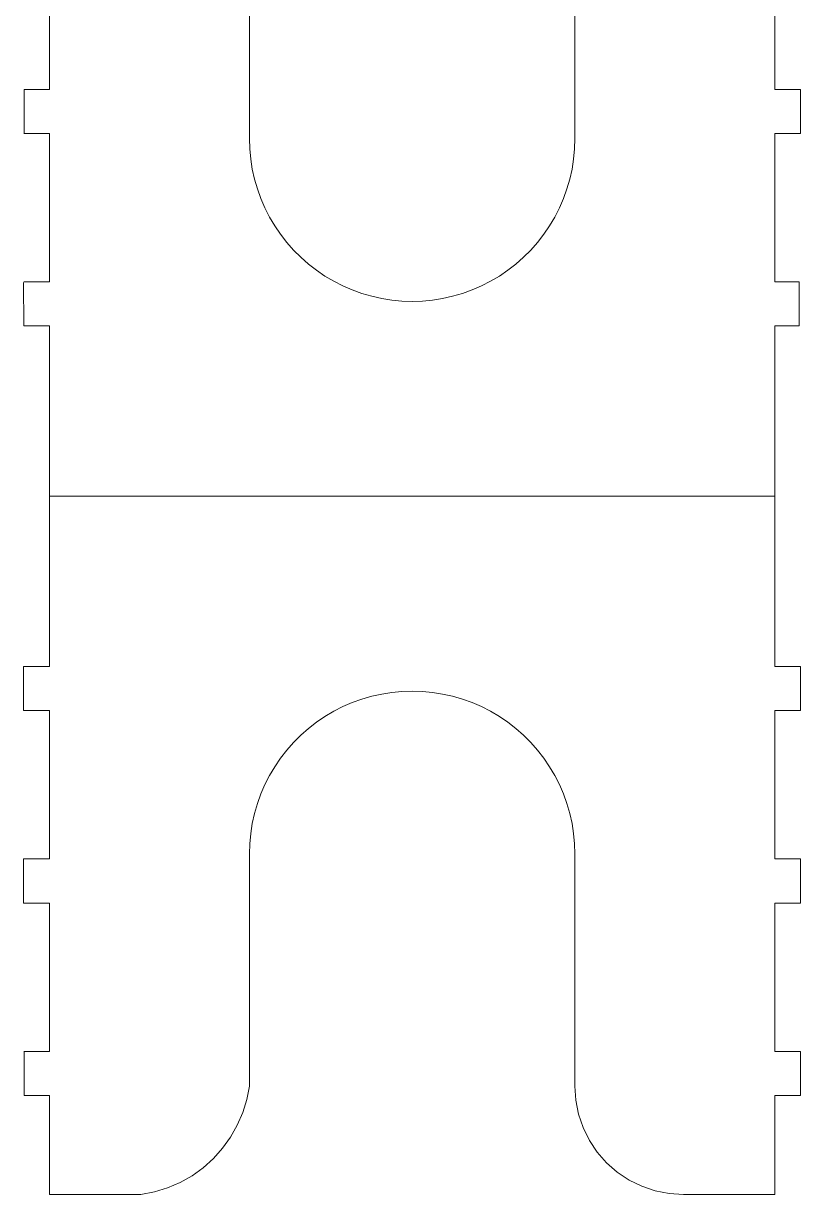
# Model space of a CAD drawing. Header units: millimetres. Extents: x 337 to 2510, y -469 to 429.
# Drawn here: x 639.6 to 730.6, y -36.6 to 100.5 of the extents above; entities that cross this region are included whole.
import ezdxf

# ---------------------------------------------------------------- set-up
doc = ezdxf.new("R2010")
doc.units = ezdxf.units.MM
doc.header["$MEASUREMENT"] = 0
doc.layers.add('Layer 1', color=7, linetype='Continuous')

msp = doc.modelspace()

# ---------------------------------------------------------------- linework, layer by layer
at = {"layer": 'Layer 1', "lineweight": 9}
for points in [[(666.0762, 86.9906), (666.0762, 86.9906), (666.0762, 114.1803), (666.0762, 114.1803)], [(704.1749, 86.9906), (704.1749, 86.9906), (704.1749, 114.1793), (704.1749, 114.1793)], [(642.6575, 110.1104), (642.6575, 110.1104), (642.6565, 92.7436), (642.6565, 92.7436)], [(727.5936, 92.7436), (727.5936, 92.7436), (727.5936, 110.1104), (727.5936, 110.1104)], [(727.5936, 92.7436), (727.5936, 92.7436), (730.5896, 92.7436), (730.5896, 92.7436)], [(730.5896, 87.5876), (730.5896, 87.5876), (730.5896, 92.7436), (730.5896, 92.7436)], [(642.6565, 87.5876), (642.6565, 87.5876), (639.7145, 87.5876), (639.7145, 87.5876)], [(642.6565, 87.5876), (642.6565, 87.5876), (642.6565, 70.2208), (642.6565, 70.2208)], [(666.0762, 86.9906), (666.0762, 86.9906), (666.1132, 85.7946), (666.1132, 85.7946)], [(704.1379, 85.7946), (704.1379, 85.7946), (704.1749, 86.9906), (704.1749, 86.9906)], [(727.5936, 70.2208), (727.5936, 70.2208), (727.5936, 87.5876), (727.5936, 87.5876)], [(727.5936, 87.5876), (727.5936, 87.5876), (730.5896, 87.5876), (730.5896, 87.5876)], [(666.1132, 85.7946), (666.1132, 85.7946), (666.2262, 84.6026), (666.2262, 84.6026)], [(704.0249, 84.6026), (704.0249, 84.6026), (704.1379, 85.7946), (704.1379, 85.7946)], [(666.2262, 84.6026), (666.2262, 84.6026), (666.4132, 83.4206), (666.4132, 83.4206)], [(703.8379, 83.4206), (703.8379, 83.4206), (704.0249, 84.6026), (704.0249, 84.6026)], [(666.4132, 83.4206), (666.4132, 83.4206), (666.6742, 82.2527), (666.6742, 82.2527)], [(703.5769, 82.2527), (703.5769, 82.2527), (703.8379, 83.4206), (703.8379, 83.4206)], [(666.6742, 82.2527), (666.6742, 82.2527), (667.0082, 81.1037), (667.0082, 81.1037)], [(667.0082, 81.1037), (667.0082, 81.1037), (667.4132, 79.9777), (667.4132, 79.9777)], [(702.8379, 79.9777), (702.8379, 79.9777), (703.2429, 81.1037), (703.2429, 81.1037)], [(703.2429, 81.1037), (703.2429, 81.1037), (703.5769, 82.2527), (703.5769, 82.2527)], [(667.4132, 79.9777), (667.4132, 79.9777), (667.8892, 78.8797), (667.8892, 78.8797)], [(702.3619, 78.8797), (702.3619, 78.8797), (702.8379, 79.9777), (702.8379, 79.9777)], [(667.8892, 78.8797), (667.8892, 78.8797), (668.4322, 77.8137), (668.4322, 77.8137)], [(701.8189, 77.8137), (701.8189, 77.8137), (702.3619, 78.8797), (702.3619, 78.8797)], [(668.4322, 77.8137), (668.4322, 77.8137), (669.0412, 76.7827), (669.0412, 76.7827)], [(701.2099, 76.7827), (701.2099, 76.7827), (701.8189, 77.8137), (701.8189, 77.8137)], [(669.0412, 76.7827), (669.0412, 76.7827), (669.7142, 75.7937), (669.7142, 75.7937)], [(669.7142, 75.7937), (669.7142, 75.7937), (670.4472, 74.8477), (670.4472, 74.8477)], [(699.8039, 74.8477), (699.8039, 74.8477), (700.5369, 75.7937), (700.5369, 75.7937)], [(700.5369, 75.7937), (700.5369, 75.7937), (701.2099, 76.7827), (701.2099, 76.7827)], [(670.4472, 74.8477), (670.4472, 74.8477), (671.2392, 73.9497), (671.2392, 73.9497)], [(699.0119, 73.9497), (699.0119, 73.9497), (699.8039, 74.8477), (699.8039, 74.8477)], [(671.2392, 73.9497), (671.2392, 73.9497), (672.0852, 73.1037), (672.0852, 73.1037)], [(672.0852, 73.1037), (672.0852, 73.1037), (672.9832, 72.3128), (672.9832, 72.3128)], [(697.2679, 72.3128), (697.2679, 72.3128), (698.1659, 73.1037), (698.1659, 73.1037)], [(698.1659, 73.1037), (698.1659, 73.1037), (699.0119, 73.9497), (699.0119, 73.9497)], [(672.9832, 72.3128), (672.9832, 72.3128), (673.9282, 71.5788), (673.9282, 71.5788)], [(673.9282, 71.5788), (673.9282, 71.5788), (674.9182, 70.9068), (674.9182, 70.9068)], [(695.3329, 70.9068), (695.3329, 70.9068), (696.3229, 71.5788), (696.3229, 71.5788)], [(696.3229, 71.5788), (696.3229, 71.5788), (697.2679, 72.3128), (697.2679, 72.3128)], [(642.6565, 70.2208), (642.6565, 70.2208), (639.6705, 70.2208), (639.6705, 70.2208)], [(674.9182, 70.9068), (674.9182, 70.9068), (675.9481, 70.2968), (675.9481, 70.2968)], [(675.9481, 70.2968), (675.9481, 70.2968), (677.0141, 69.7538), (677.0141, 69.7538)], [(693.237, 69.7538), (693.237, 69.7538), (694.303, 70.2968), (694.303, 70.2968)], [(694.303, 70.2968), (694.303, 70.2968), (695.3329, 70.9068), (695.3329, 70.9068)], [(727.5936, 70.2208), (727.5936, 70.2208), (730.4126, 70.2208), (730.4126, 70.2208)], [(730.4126, 65.0638), (730.4126, 65.0638), (730.4126, 70.2208), (730.4126, 70.2208)], [(677.0141, 69.7538), (677.0141, 69.7538), (678.1131, 69.2788), (678.1131, 69.2788)], [(678.1131, 69.2788), (678.1131, 69.2788), (679.2391, 68.8728), (679.2391, 68.8728)], [(679.2391, 68.8728), (679.2391, 68.8728), (680.3881, 68.5388), (680.3881, 68.5388)], [(689.863, 68.5388), (689.863, 68.5388), (691.012, 68.8728), (691.012, 68.8728)], [(691.012, 68.8728), (691.012, 68.8728), (692.138, 69.2788), (692.138, 69.2788)], [(692.138, 69.2788), (692.138, 69.2788), (693.237, 69.7538), (693.237, 69.7538)], [(680.3881, 68.5388), (680.3881, 68.5388), (681.5561, 68.2778), (681.5561, 68.2778)], [(681.5561, 68.2778), (681.5561, 68.2778), (682.7381, 68.0908), (682.7381, 68.0908)], [(682.7381, 68.0908), (682.7381, 68.0908), (683.9291, 67.9788), (683.9291, 67.9788)], [(683.9291, 67.9788), (683.9291, 67.9788), (685.1261, 67.9408), (685.1261, 67.9408)], [(685.1261, 67.9408), (685.1261, 67.9408), (686.322, 67.9788), (686.322, 67.9788)], [(686.322, 67.9788), (686.322, 67.9788), (687.513, 68.0908), (687.513, 68.0908)], [(687.513, 68.0908), (687.513, 68.0908), (688.695, 68.2778), (688.695, 68.2778)], [(688.695, 68.2778), (688.695, 68.2778), (689.863, 68.5388), (689.863, 68.5388)], [(642.6565, 65.0638), (642.6565, 65.0638), (642.6565, 45.119), (642.6565, 45.119)], [(727.5936, 45.119), (727.5936, 45.119), (727.5936, 65.0638), (727.5936, 65.0638)], [(727.5936, 65.0638), (727.5936, 65.0638), (730.4126, 65.0638), (730.4126, 65.0638)], [(642.6565, 45.119), (642.6565, 45.119), (642.6565, 25.1742), (642.6565, 25.1742)], [(727.5936, 45.119), (727.5936, 45.119), (642.6565, 45.119), (642.6565, 45.119)], [(727.5936, 25.1742), (727.5936, 25.1742), (727.5936, 45.119), (727.5936, 45.119)], [(642.6565, 25.1742), (642.6565, 25.1742), (639.6445, 25.1742), (639.6445, 25.1742)], [(639.6445, 25.1742), (639.6445, 25.1742), (639.6445, 20.0173), (639.6445, 20.0173)], [(727.5936, 25.1742), (727.5936, 25.1742), (730.5946, 25.1742), (730.5946, 25.1742)], [(730.5936, 20.0183), (730.5936, 20.0183), (730.5946, 25.1742), (730.5946, 25.1742)], [(681.5551, 21.9603), (681.5551, 21.9603), (680.3871, 21.6993), (680.3871, 21.6993)], [(682.7371, 22.1473), (682.7371, 22.1473), (681.5551, 21.9603), (681.5551, 21.9603)], [(683.9281, 22.2593), (683.9281, 22.2593), (682.7371, 22.1473), (682.7371, 22.1473)], [(685.1251, 22.2972), (685.1251, 22.2972), (683.9281, 22.2593), (683.9281, 22.2593)], [(686.321, 22.2593), (686.321, 22.2593), (685.1251, 22.2972), (685.1251, 22.2972)], [(687.512, 22.1473), (687.512, 22.1473), (686.321, 22.2593), (686.321, 22.2593)], [(688.694, 21.9603), (688.694, 21.9603), (687.512, 22.1473), (687.512, 22.1473)], [(689.862, 21.6993), (689.862, 21.6993), (688.694, 21.9603), (688.694, 21.9603)], [(678.1121, 20.9593), (678.1121, 20.9593), (677.0141, 20.4843), (677.0141, 20.4843)], [(679.2381, 21.3653), (679.2381, 21.3653), (678.1121, 20.9593), (678.1121, 20.9593)], [(680.3871, 21.6993), (680.3871, 21.6993), (679.2381, 21.3653), (679.2381, 21.3653)], [(691.011, 21.3653), (691.011, 21.3653), (689.862, 21.6993), (689.862, 21.6993)], [(692.137, 20.9593), (692.137, 20.9593), (691.011, 21.3653), (691.011, 21.3653)], [(693.236, 20.4843), (693.236, 20.4843), (692.137, 20.9593), (692.137, 20.9593)], [(642.6565, 20.0173), (642.6565, 20.0173), (639.6445, 20.0173), (639.6445, 20.0173)], [(642.6565, 20.0173), (642.6565, 20.0173), (642.6565, 2.6504), (642.6565, 2.6504)], [(674.9172, 19.3323), (674.9172, 19.3323), (673.9272, 18.6593), (673.9272, 18.6593)], [(675.9471, 19.9413), (675.9471, 19.9413), (674.9172, 19.3323), (674.9172, 19.3323)], [(677.0141, 20.4843), (677.0141, 20.4843), (675.9471, 19.9413), (675.9471, 19.9413)], [(694.302, 19.9413), (694.302, 19.9413), (693.236, 20.4843), (693.236, 20.4843)], [(695.3319, 19.3323), (695.3319, 19.3323), (694.302, 19.9413), (694.302, 19.9413)], [(696.3219, 18.6593), (696.3219, 18.6593), (695.3319, 19.3323), (695.3319, 19.3323)], [(727.5936, 2.6504), (727.5936, 2.6504), (727.5936, 20.0173), (727.5936, 20.0173)], [(727.5936, 20.0173), (727.5936, 20.0173), (730.5936, 20.0173), (730.5936, 20.0173)], [(672.9822, 17.9253), (672.9822, 17.9253), (672.0842, 17.1343), (672.0842, 17.1343)], [(673.9272, 18.6593), (673.9272, 18.6593), (672.9822, 17.9253), (672.9822, 17.9253)], [(697.2679, 17.9253), (697.2679, 17.9253), (696.3219, 18.6593), (696.3219, 18.6593)], [(698.1649, 17.1343), (698.1649, 17.1343), (697.2679, 17.9253), (697.2679, 17.9253)], [(672.0842, 17.1343), (672.0842, 17.1343), (671.2382, 16.2883), (671.2382, 16.2883)], [(699.0109, 16.2883), (699.0109, 16.2883), (698.1649, 17.1343), (698.1649, 17.1343)], [(670.4462, 15.3903), (670.4462, 15.3903), (669.7132, 14.4443), (669.7132, 14.4443)], [(671.2382, 16.2883), (671.2382, 16.2883), (670.4462, 15.3903), (670.4462, 15.3903)], [(699.8029, 15.3903), (699.8029, 15.3903), (699.0109, 16.2883), (699.0109, 16.2883)], [(700.5359, 14.4443), (700.5359, 14.4443), (699.8029, 15.3903), (699.8029, 15.3903)], [(669.7132, 14.4443), (669.7132, 14.4443), (669.0402, 13.4553), (669.0402, 13.4553)], [(701.2089, 13.4553), (701.2089, 13.4553), (700.5359, 14.4443), (700.5359, 14.4443)], [(668.4312, 12.4253), (668.4312, 12.4253), (667.8882, 11.3584), (667.8882, 11.3584)], [(669.0402, 13.4553), (669.0402, 13.4553), (668.4312, 12.4253), (668.4312, 12.4253)], [(701.8179, 12.4243), (701.8179, 12.4243), (701.2089, 13.4553), (701.2089, 13.4553)], [(702.3619, 11.3584), (702.3619, 11.3584), (701.8179, 12.4243), (701.8179, 12.4243)], [(667.8882, 11.3584), (667.8882, 11.3584), (667.4122, 10.2604), (667.4122, 10.2604)], [(702.8369, 10.2604), (702.8369, 10.2604), (702.3619, 11.3584), (702.3619, 11.3584)], [(667.4122, 10.2604), (667.4122, 10.2604), (667.0072, 9.1344), (667.0072, 9.1344)], [(703.2419, 9.1344), (703.2419, 9.1344), (702.8369, 10.2604), (702.8369, 10.2604)], [(667.0072, 9.1344), (667.0072, 9.1344), (666.6732, 7.9854), (666.6732, 7.9854)], [(703.5759, 7.9854), (703.5759, 7.9854), (703.2419, 9.1344), (703.2419, 9.1344)], [(666.6732, 7.9854), (666.6732, 7.9854), (666.4122, 6.8174), (666.4122, 6.8174)], [(703.8369, 6.8174), (703.8369, 6.8174), (703.5759, 7.9854), (703.5759, 7.9854)], [(666.2252, 5.6354), (666.2252, 5.6354), (666.1122, 4.4434), (666.1122, 4.4434)], [(666.4122, 6.8174), (666.4122, 6.8174), (666.2252, 5.6354), (666.2252, 5.6354)], [(704.0239, 5.6354), (704.0239, 5.6354), (703.8369, 6.8174), (703.8369, 6.8174)], [(704.1369, 4.4434), (704.1369, 4.4434), (704.0239, 5.6354), (704.0239, 5.6354)], [(666.1122, 4.4434), (666.1122, 4.4434), (666.0752, 3.2474), (666.0752, 3.2474)], [(704.1749, 3.2474), (704.1749, 3.2474), (704.1369, 4.4434), (704.1369, 4.4434)], [(666.0752, 3.2474), (666.0752, 3.2474), (666.0752, -23.9413), (666.0752, -23.9413)], [(704.1749, 3.2474), (704.1749, 3.2474), (704.1749, -23.9423), (704.1749, -23.9423)], [(642.6565, 2.6504), (642.6565, 2.6504), (639.6165, 2.6504), (639.6165, 2.6504)], [(639.6165, 2.6504), (639.6165, 2.6504), (639.6365, -2.5055), (639.6365, -2.5055)], [(727.5936, 2.6504), (727.5936, 2.6504), (730.5936, 2.6504), (730.5936, 2.6504)], [(730.5936, -2.5055), (730.5936, -2.5055), (730.5936, 2.6504), (730.5936, 2.6504)], [(642.6565, -2.5055), (642.6565, -2.5055), (639.6365, -2.5055), (639.6365, -2.5055)], [(642.6565, -2.5055), (642.6565, -2.5055), (642.6565, -19.8723), (642.6565, -19.8723)], [(727.5936, -19.8723), (727.5936, -19.8723), (727.5936, -2.5055), (727.5936, -2.5055)], [(727.5936, -2.5055), (727.5936, -2.5055), (730.5936, -2.5055), (730.5936, -2.5055)], [(642.6565, -19.8723), (642.6565, -19.8723), (639.7215, -19.8723), (639.7215, -19.8723)], [(727.5936, -19.8723), (727.5936, -19.8723), (730.5936, -19.8723), (730.5936, -19.8723)], [(730.5936, -25.0283), (730.5936, -25.0283), (730.5936, -19.8723), (730.5936, -19.8723)], [(666.0752, -23.9413), (666.0752, -23.9413), (665.7682, -25.5183), (665.7682, -25.5183)], [(704.1749, -23.9423), (704.1749, -23.9423), (704.2829, -25.5993), (704.2829, -25.5993)], [(642.6565, -25.0283), (642.6565, -25.0283), (642.6565, -36.6412), (642.6565, -36.6412)], [(665.7682, -25.5183), (665.7682, -25.5183), (665.2932, -27.0513), (665.2932, -27.0513)], [(704.2829, -25.5993), (704.2829, -25.5993), (704.6069, -27.2293), (704.6069, -27.2293)], [(727.5926, -36.6412), (727.5926, -36.6412), (727.5936, -25.0283), (727.5936, -25.0283)], [(727.5936, -25.0283), (727.5936, -25.0283), (730.5936, -25.0283), (730.5936, -25.0283)], [(665.2932, -27.0513), (665.2932, -27.0513), (664.6563, -28.5252), (664.6563, -28.5252)], [(704.6069, -27.2293), (704.6069, -27.2293), (705.1409, -28.8022), (705.1409, -28.8022)], [(664.6563, -28.5252), (664.6563, -28.5252), (663.8643, -29.9222), (663.8643, -29.9222)], [(663.8643, -29.9222), (663.8643, -29.9222), (662.9263, -31.2252), (662.9263, -31.2252)], [(705.1409, -28.8022), (705.1409, -28.8022), (705.8758, -30.2922), (705.8758, -30.2922)], [(662.9263, -31.2252), (662.9263, -31.2252), (661.8543, -32.4202), (661.8543, -32.4202)], [(705.8758, -30.2922), (705.8758, -30.2922), (706.7988, -31.6732), (706.7988, -31.6732)], [(661.8543, -32.4202), (661.8543, -32.4202), (660.6593, -33.4932), (660.6593, -33.4932)], [(706.7988, -31.6732), (706.7988, -31.6732), (707.8938, -32.9222), (707.8938, -32.9222)], [(660.6593, -33.4932), (660.6593, -33.4932), (659.3553, -34.4312), (659.3553, -34.4312)], [(707.8938, -32.9222), (707.8938, -32.9222), (709.1428, -34.0172), (709.1428, -34.0172)], [(709.1428, -34.0172), (709.1428, -34.0172), (710.5248, -34.9402), (710.5248, -34.9402)], [(657.9583, -35.2232), (657.9583, -35.2232), (656.4853, -35.8602), (656.4853, -35.8602)], [(659.3553, -34.4312), (659.3553, -34.4312), (657.9583, -35.2232), (657.9583, -35.2232)], [(710.5248, -34.9402), (710.5248, -34.9402), (712.0148, -35.6752), (712.0148, -35.6752)], [(642.6565, -36.6412), (642.6565, -36.6412), (653.3754, -36.6422), (653.3754, -36.6422)], [(654.9513, -36.3352), (654.9513, -36.3352), (653.3754, -36.6422), (653.3754, -36.6422)], [(656.4853, -35.8602), (656.4853, -35.8602), (654.9513, -36.3352), (654.9513, -36.3352)], [(712.0148, -35.6752), (712.0148, -35.6752), (713.5878, -36.2092), (713.5878, -36.2092)], [(713.5878, -36.2092), (713.5878, -36.2092), (715.2168, -36.5332), (715.2168, -36.5332)], [(715.2168, -36.5332), (715.2168, -36.5332), (716.8747, -36.6422), (716.8747, -36.6422)], [(716.8747, -36.6422), (716.8747, -36.6422), (727.5926, -36.6412), (727.5926, -36.6412)]]:
    msp.add_open_spline(points, degree=3, dxfattribs=at)
for points in [[(642.6565, 92.7436), (642.6565, 92.7436), (639.7155, 92.7466), (639.7155, 92.7466), (639.7155, 92.7466), (639.7155, 92.7466), (639.7155, 92.7466), (639.7155, 92.7466), (639.7155, 92.7466), (639.7155, 92.7466), (639.7145, 87.5566), (639.7145, 87.5566)], [(639.6435, 70.1518), (639.6435, 70.1518), (639.6455, 65.0748), (639.6455, 65.0748), (639.6455, 65.0748), (639.6455, 65.0748), (639.6455, 65.0748), (639.6455, 65.0748), (639.6455, 65.0748), (639.6455, 65.0748), (642.6565, 65.0638), (642.6565, 65.0638)], [(639.7215, -19.8503), (639.7215, -19.8503), (639.7175, -25.0253), (639.7175, -25.0253), (639.7175, -25.0253), (639.7175, -25.0253), (639.7175, -25.0253), (639.7175, -25.0253), (639.7175, -25.0253), (639.7175, -25.0253), (642.6565, -25.0283), (642.6565, -25.0283)]]:
    msp.add_open_spline(points, degree=3, knots=[0, 0, 0, 0, 0.25, 0.25, 0.25, 0.25, 0.5, 0.5, 0.5, 0.5, 1, 1, 1, 1], dxfattribs=at)

doc.saveas('drawing.dxf')
